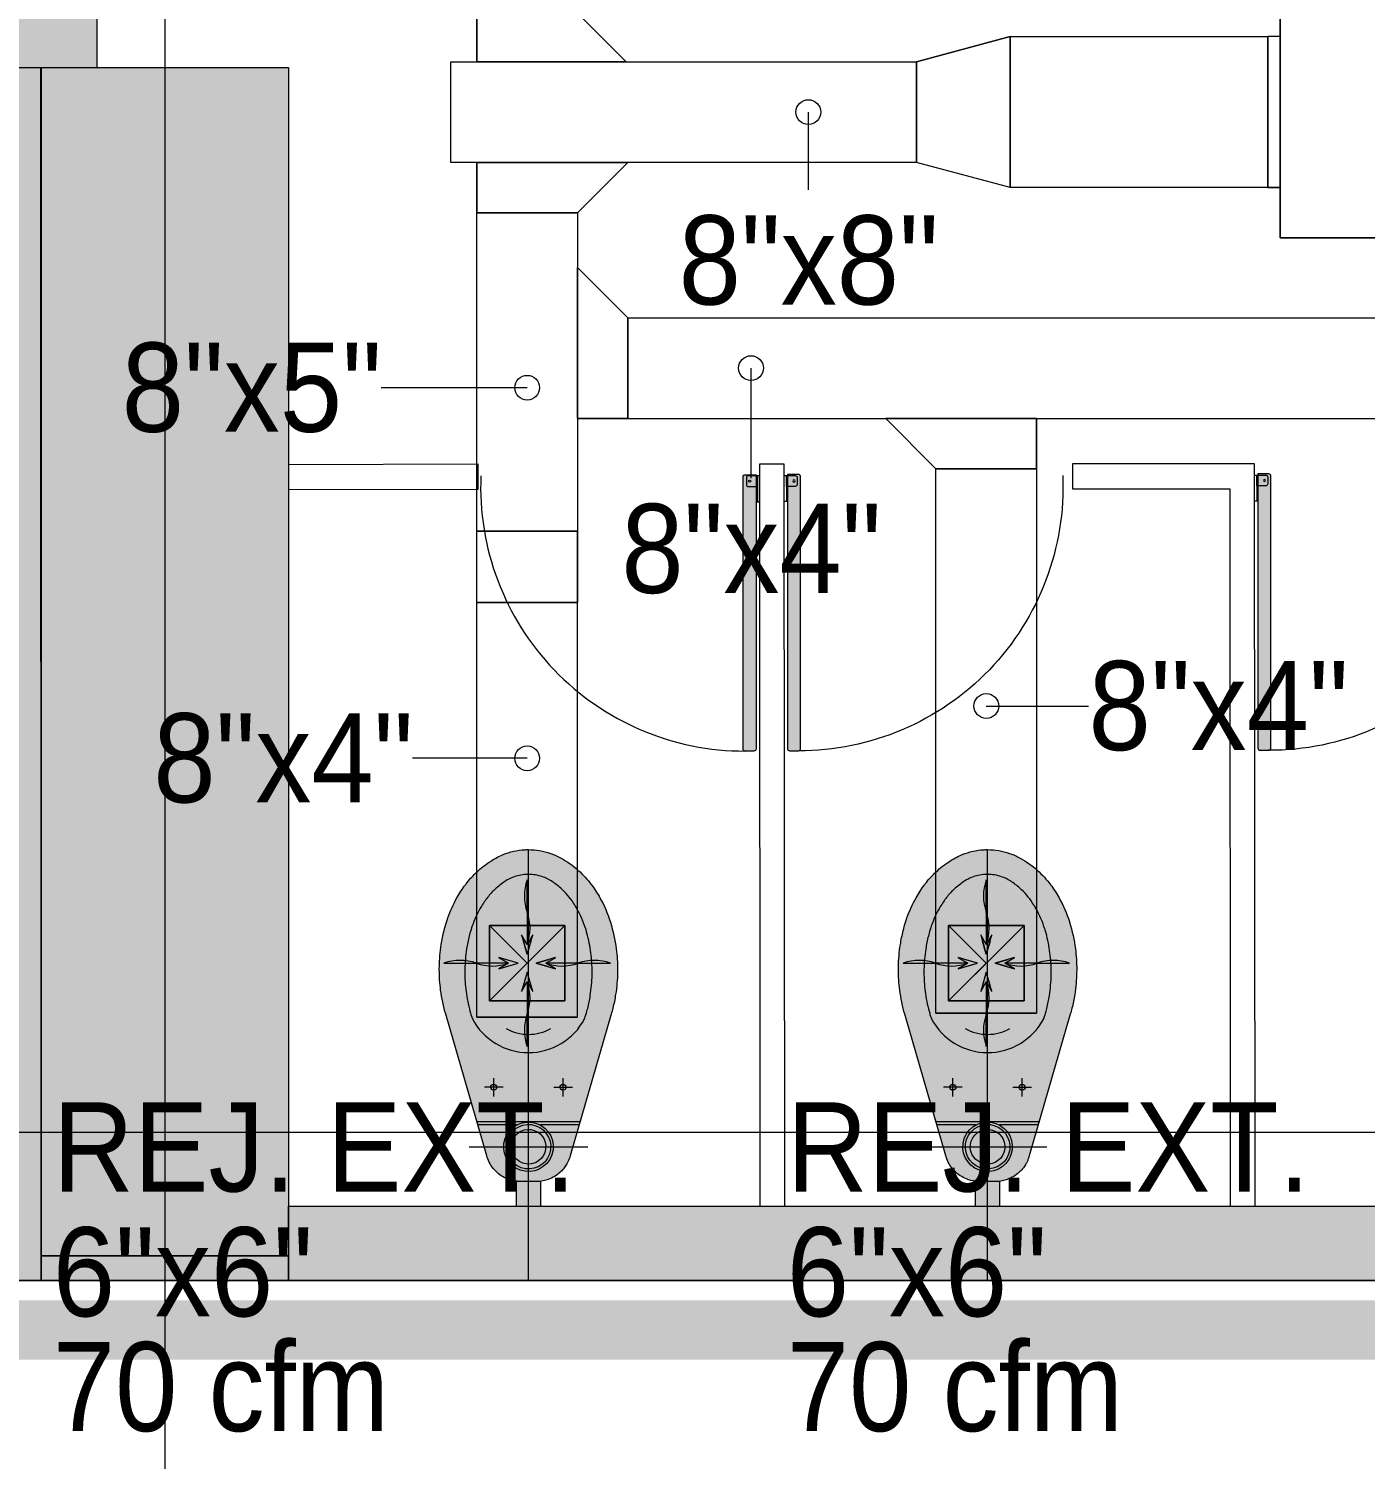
# Model space of a CAD drawing. Header units: metres. Extents: x 32 to 132, y -29 to 44.
# Drawn here: x 71.224 to 73.924, y -20.609 to -17.72 of the extents above; entities that cross this region are included whole.
import ezdxf

# ---------------------------------------------------------------- set-up
doc = ezdxf.new("R2010")
doc.units = ezdxf.units.M
doc.header["$LTSCALE"] = 100
doc.linetypes.add('Hidden 1_5', pattern=[0.0022, 0.0015, -0.0007000000000000001])
for name, color, linetype, lineweight in [('A-DETL-GENF', 7, 'Continuous', 9), ('A-WALL', 8, 'Continuous', 9), ('Arqui', 8, 'Continuous', 0), ('M-EQPM', 7, 'Continuous', 18), ('M-HVAC-CDFF-IDEN', 7, 'Continuous', 9), ('M-HVAC-DUCT', 7, 'Continuous', 18), ('M-HVAC-DUCT-ANNO', 7, 'Hidden 1_5', 18), ('M-HVAC-DUCT-IDEN', 7, 'Continuous', 9)]:
    doc.layers.add(name, color=color, linetype=linetype, lineweight=lineweight)
doc.layers.add('M-HVAC-CDFF', color=8, linetype='Continuous', lineweight=18, true_color=0x414141)
doc.styles.add('SansSerif_2', font='SANSS__.TTF', dxfattribs={"width": 0.9, "height": 0.18})

# ---------------------------------------------------------------- blocks, each defined once
blk = doc.blocks.new('PUERTA BAÑOS')
at = {"layer": 'Arqui'}
h = blk.add_hatch(color=256, dxfattribs=at)
edge = h.paths.add_edge_path()
edge.add_line((-0.0074999999487773, 0.0024999998868225), (-0.0075031825107885, -0.6277996641574646))
edge.add_arc((-0.01250318248631676, -0.6277996643612159), 0.004999999975528264, -89.99999766574399, 2.3348184754468093e-06, ccw=False)
edge.add_line((-0.0125031822826145, -0.6327996643367442), (-0.0325031823012978, -0.6327996648610679))
edge.add_arc((-0.03250318250481996, -0.627799664827046), 0.005000000034021905, 180.0000023323223, 270.0000023321921, ccw=False)
edge.add_line((-0.0375031825388419, -0.6277996650305795), (-0.0374999998602448, -0.002500000990949047))
edge.add_arc((-0.03249999982656623, -0.002500000845348063), 0.005000000033678566, 90.00000166789118, 180.0000016684638, ccw=False)
edge.add_line((-0.0324999999721172, 0.0024999991883305), (-0.0074999999487773, 0.0024999998868225))
for p, q in [((1.137e-13, 9.095e-13), (-0.0050000000047135, -5.77529e-11)), ((1.7461161e-09, -0.0599999999967622), (1.137e-13, 9.095e-13)), ((-0.029999999795109, -0.0050000008186544), (-0.0299999993294478, -0.0200000007744166)), ((-0.0050000000047135, -5.77529e-11), (-0.0250000000233399, -6.984919e-10)), ((-0.024999999324848, -0.0250000006626579), (-0.0049999993062784, -0.0250000000801265)), ((-0.0049999993062784, -0.0250000000801265), (-0.0050000000047135, -5.77529e-11)), ((-0.0050000000047135, -5.77529e-11), (-0.0049999982584836, -0.0600000001127228)), ((-0.0049999982584836, -0.0600000001127228), (1.7461161e-09, -0.0599999999967622))]:
    blk.add_line(p, q, dxfattribs=at)
blk.add_lwpolyline([(-0.0074999999487773, 0.0024999998868225), (-0.0075031825107885, -0.6277996641574646, -0.4142135623759698), (-0.0125031822826145, -0.6327996643367442), (-0.0325031823012978, -0.6327996648610679, -0.4142135623724264), (-0.0375031825388419, -0.6277996650305795), (-0.0374999998602448, -0.002500000990949, -0.4142135623760223), (-0.0324999999721172, 0.0024999991883305)], format="xyb", close=True, dxfattribs=at)
blk.add_circle((-0.0224999996133875, -0.0125000005932634), 0.0025000000013434, dxfattribs=at)
at = {"layer": 'Arqui', "ltscale": 0.1}
blk.add_arc((-0.034025017172155, -0.0259464447144637), 0.6068551286275402, 177.548312870002, 270.1436830651604, dxfattribs=at)
at = {"layer": 'Arqui'}
for centre, radius, start, end in [((-0.0249999997905093, -0.0050000006435766), 0.0050000000026502, 90.00000155563731, 180.0000015586185), ((-0.0249999993247343, -0.020000000658456), 0.0050000000028146, 180.00000155562, 270.0000015556374)]:
    blk.add_arc(centre, radius, start, end, dxfattribs=at)
blk = doc.blocks.new('INODORO')
at = {"layer": 'Arqui'}
h = blk.add_hatch(color=256, dxfattribs=at)
edge = h.paths.add_edge_path()
edge.add_line((0.167138879916763, 0.3874542567732533), (0.0841340761049431, 0.1014604439486232))
edge.add_arc((0.0166338178486854, 0.1199999999093961), 0.0700000000000085, 269.9999996867988, 344.64191253289164, ccw=False)
edge.add_line((0.0166338174658449, 0.0499999999087777), (-0.0166338174676777, 0.0500000000906038))
edge.add_arc((-0.016633817085733, 0.1200000000917498), 0.0699999999999481, 195.3580868407373, 269.99999968683017, ccw=False)
edge.add_line((-0.08413407554513701, 0.1014604448682803), (-0.1671388762304913, 0.3874542586008414))
edge.add_arc((0.1445241762276623, 0.4779091156929099), 0.3245241738887575, 179.9999996868257, 196.1844647994607, ccw=False)
edge.add_arc((0.1445241762258433, 0.4779091156929099), 0.3245241738885062, 162.8823672647612, 179.9999996868052, ccw=False)
edge.add_arc((0.0735606987828419, 0.4997642400489898), 0.2502714864526803, 143.3683697551233, 162.8823672647904, ccw=False)
edge.add_arc((0.0285611388035818, 0.5332224222456718), 0.1941964442831833, 119.1220158624026, 143.3683697551146, ccw=False)
edge.add_arc((2.9203875e-09, 0.5844902877188362), 0.1355097122808655, 89.99999968678691, 119.12201586236091, ccw=False)
edge.add_arc((2.9203875e-09, 0.5844902877179265), 0.1355097122805724, 60.877983511279126, 89.9999996868533, ccw=False)
edge.add_arc((-0.0285611335220324, 0.5332224225594473), 0.1941964442830499, 36.63162961851879, 60.87798351123172, ccw=False)
edge.add_arc((-0.0735606938687283, 0.4997642408529829), 0.2502714864527536, 17.117632108836688, 36.631629618503325, ccw=False)
edge.add_arc((-0.1445241715509269, 0.4779091172708834), 0.3245241738884838, -3.131308972115221e-07, 17.117632108913824, ccw=False)
edge.add_arc((-0.1445241715500174, 0.4779091172695189), 0.3245241738885833, 343.81552050504206, 359.9999996868814, ccw=False)
blk.add_hatch(color=256, dxfattribs=at).paths.add_polyline_path([(0.0249999999987267, 0.0500000000006367), (-0.0250000000005457, 0.0500000000020009), (-0.0250000000014552, 0), (0.0249999999996362, 4.547e-13)])
at = {"layer": 'Arqui', "extrusion": (-1.5566525472e-06, -4.4737095447e-06, 0.9999999999887814)}
for p, q in [((-0.0512779855508256, 0.2400000002935485, 13.501742092681), (-0.0887220123605062, 0.2400000004986396, 13.50174203439367)), ((-0.0699999990584388, 0.2212779869937549, 13.50174197978049), (-0.069999998852893, 0.2587220138016164, 13.50174214729419)), ((0.0512779876389118, 0.2399999997337545, 13.50174225232502), (0.0887220144476828, 0.2399999995291182, 13.50174231061236)), ((0.0700000009418886, 0.2212779862279603, 13.50174219771184), (0.0700000011456155, 0.2587220130349124, 13.50174236522554)), ((0.1029590844498784, 0.169999999450738, 13.50174201961486), (-0.1029590831250857, 0.1700000005789661, 13.50174169907182)), ((-0.0237486835449659, 0.1640000001457338, 13.50174179553264), (-0.1013111289695416, 0.1640000005691036, 13.50174167479486)), ((0.1013111302281118, 0.1639999994617938, 13.50174199020731), (0.0237486848026833, 0.1639999998856183, 13.50174186946954))]:
    blk.add_line(p, q, dxfattribs=at)
at = {"layer": 'Arqui', "extrusion": (-1.5566525472e-06, -4.4737095447e-06, 0.9999999999887814), "flags": 128}
for points, elevation in [([(0.1671388799180908, 0.3874542567674592), (0.0841340761063266, 0.1014604439433082, -0.0167011858539135), (0.0827460431519839, 0.0969962248799978, -0.0228064528630514), (0.0803759648998266, 0.0910701072474405, -0.0218209622997338), (0.0776118789034668, 0.0856244843505995, -0.0347514792471935), (0.0722630478320732, 0.0775101332194199, -0.0365712911506086), (0.065478668989913, 0.0698583952563556, -0.0439883392274098), (0.055953944524454, 0.0620868957062605, -0.0521847935260016), (0.0431115439781712, 0.0552008485319434, -0.0824963867723115), (0.0207382643283103, 0.0501204355199821, -0.0146682033006329), (0.016633817465493, 0.049999999907792), (-0.0166338174681699, 0.0500000000892362, -0.083908947042246), (-0.0396378349518565, 0.0538878592796746, -0.0986986279768356), (-0.0632296782828643, 0.0677618366508902, -0.0824963867874234), (-0.0776167863289649, 0.0856331925254456, -0.0521847935286534), (-0.0834107733392284, 0.0990038548847728, -0.0091466910465832), (-0.0841340755424673, 0.1014604448637169), (-0.1671388762315909, 0.3874542585969077, -0.0384382318810308), (-0.1773120912419022, 0.436227508481503, -0.0322098651645196), (-0.179999997662262, 0.4779091174592618, -0.0043562944650778), (-0.1799507307570857, 0.4835636869435682, -0.0347539822823099), (-0.1760397497963983, 0.5284532426546146, -0.0218184611944585), (-0.1704152023055578, 0.5561978587393114, -0.0137793666262375), (-0.1656243812009251, 0.573427761838207, -0.0090242503766358), (-0.1628101955625901, 0.5820115332269507, -0.0228039516042641), (-0.1543373170048916, 0.6031968815550527, -0.0218209623747577), (-0.1444549128022155, 0.6226666811719203, -0.0315147983743547), (-0.1272792173413599, 0.6490932225697252, -0.0032331399943346), (-0.1257677262995335, 0.6510988845571141, -0.0365712911242686), (-0.1069463219407443, 0.6723266531382831, -0.0439883392046276), (-0.0805225559546658, 0.693886688675776, -0.0220501206487333), (-0.0659486565789375, 0.7028695782688371, -0.0301025395815668), (-0.05125606195865599, 0.7099322979612929, -0.0824963867841922), (-0.0079446084483641, 0.7197669127161005, -0.0146663661885284), (3.6587572e-09, 0.719999999991422, -0.0839082790123927), (0.0445320610557226, 0.7124737941473592, -0.0433837691539921), (0.0659486637128932, 0.7028695775453342, -0.0550790149373282), (0.1007063471003309, 0.6781437026464371, -0.0508149280683712), (0.1272792238852709, 0.6490932211777436, -0.0315497034242814), (0.1444720595537028, 0.6226362692529773, -0.0521855455748661), (0.1651875980231962, 0.5748313444857477, -0.0014683863351956), (0.1656243869217695, 0.5734277600260388, -0.0425164554927479), (0.1773120686760742, 0.5195909348136257, -0.0322100287174995), (0.1800000023387562, 0.4779091154888416, -0.0043571310662072), (0.1799507165077342, 0.4722534601760911, -0.0347522301866887), (0.1760399391368104, 0.4273661615002933, -0.0218196117753596), (0.1704151328853481, 0.3996200761491883, -0.0097069137479181), (0.167138857705388, 0.3874541802362085)], 13.50184572046907), ([(2.10209143665e-05, 0.6700604028757108, 0.0146663662201114), (-0.0049980160714407, 0.6699131491592321, 0.0824963867754862), (-0.0323601810299641, 0.6637000962787579, 0.0447953269140428), (-0.0459570889083387, 0.6566657190582808, 0.0073747332536994), (-0.0496328151280998, 0.6542484947989952, 0.0439883391764525), (-0.0699262428530629, 0.6376904075384654, 0.0365712911168267), (-0.0843810639122695, 0.6213875009867291, 0.0188768098917693), (-0.0908717233557279, 0.6121897254497327, 0.015864262478818), (-0.0979042313401942, 0.6005909817039088, 0.0218209623995093), (-0.1063467931616888, 0.5839578847887129, 0.0228039516112901), (-0.11358519381172, 0.5658591904561657, 0.0179099563173766), (-0.1180962050232618, 0.5512265233249379, 0.0048944974453076), (-0.1195818378695009, 0.5454905562712559, 0.0218184611920648), (-0.124827357386251, 0.5196155991474912, 0.0347539822809637), (-0.1284747844892388, 0.477751068541692, 0.0043562944693063), (-0.1285207313875723, 0.4724775501558188, 0.0322098651650438), (-0.126013958070092, 0.4336047886186073, 0.0336196500379373), (-0.1180962058839448, 0.3937285768771058, 0.0103533777945605), (-0.1156160600690441, 0.3852294822167833, 0.0084883444845169), (-0.1133215334037229, 0.3783427035490652)], 13.50174109866126), ([(0.1133635720422624, 0.3783427023080597, 0.0009349440113181), (0.1136277496650072, 0.3790973919334771, 0.0179081190670982), (0.1181382446900456, 0.3937285755838043, 0.0048942608912736), (0.1196238084346395, 0.3994642646617991, 0.0218196117238312), (0.1248695692754063, 0.4253405920407407, 0.0347522301599872), (0.1285168065081305, 0.4672030177138213, 0.0043571310470062), (0.1285627710560046, 0.4724775487488305, 0.032210028726899), (0.1260559723300845, 0.5113505064617754, 0.0336194864654326), (0.1181382455515812, 0.5512265220270888, 0.0103527910675619), (0.1156582502073494, 0.5597251381185752, 0.0521855455776311), (0.0979609155770011, 0.6005650010045886, 0.0158991415559226), (0.0909137645516698, 0.6121897244565649, 0.0665105114334335), (0.0651759842235907, 0.6421578962907079, 0.0403733848146336), (0.0459991305885239, 0.6566657185562396, 0.0580937513201958), (0.0281543067209428, 0.6653056955411218, 0.0839082790044594), (2.10209143665e-05, 0.6700604028757108)], 13.50174109866127)]:
    blk.add_lwpolyline(points, format="xyb", dxfattribs=dict(at, elevation=elevation))
at = {"layer": 'Arqui', "ltscale": 0.25, "extrusion": (-1.5566525472e-06, -4.4737095447e-06, 0.9999999999887814), "elevation": 13.50174109866126}
for points in [[(2.10175234599e-05, -0.1499395971131048), (2.10215969494e-05, 0.7200604028791215)], [(-0.1199789826137919, 0.1200604028850315), (0.1200210176653818, 0.1200604028813935)]]:
    blk.add_lwpolyline(points, dxfattribs=at)
at = {"layer": 'Arqui', "extrusion": (-1.5566525472e-06, -4.4737095447e-06, 0.9999999999887814), "elevation": 13.50174109866127}
blk.add_lwpolyline([(0.0250210175254287, 0.0500604028859863), (-0.0249789824728811, 0.0500604028855315), (-0.0249789824750483, 6.04028866683e-05), (0.025021017524171, 6.04028866683e-05)], close=True, dxfattribs=at)
at = {"layer": 'Arqui', "extrusion": (-1.556652547174008e-06, -4.473709544709044e-06, 0.9999999999887812)}
blk.add_ellipse((2.1245228e-09, 0.438210434820121, 13.50174305923893), major_axis=(0.1210894758802731, -0.0421337682255033), ratio=0.9999999999887806, start_param=3.962815268545562, end_param=6.131667520141916, dxfattribs=at)
at = {"layer": 'Arqui', "extrusion": (-1.556652547168421e-06, -4.473709544710988e-06, 0.9999999999887813)}
blk.add_ellipse((2.1245228e-09, 0.438210434820121, 13.50174305923893), major_axis=(0.08626053019274069, -0.0300148395202315), ratio=0.9999999999887816, start_param=4.528682651413999, end_param=5.565800137270519, dxfattribs=at)
at = {"layer": 'Arqui', "extrusion": (-1.556652547069511e-06, -4.473709544810609e-06, 0.9999999999887813)}
for centre in [(-0.0699999989565754, 0.2400000003976856, 13.50174206353734), (0.07000000104375201, 0.2399999996282531, 13.50174228146869)]:
    blk.add_ellipse(centre, major_axis=(0.0056667529156613, -0.0019717787378508), ratio=0.9999999999887814, dxfattribs=at)
at = {"layer": 'Arqui', "extrusion": (-1.556652547155208e-06, -4.473709544715585e-06, 0.9999999999887815)}
blk.add_ellipse((3.881837e-10, 0.120000000015807, 13.50174163565786), major_axis=(0.0472229409644698, -0.0164314894835613), ratio=0.9999999999887814, dxfattribs=at)
at = {"layer": 'Arqui', "extrusion": (-1.556652547174209e-06, -4.473709544708974e-06, 0.9999999999887813)}
blk.add_ellipse((3.881837e-10, 0.120000000015807, 13.50174163565786), major_axis=(0.0425006468680414, -0.014788340535414), ratio=0.9999999999887812, dxfattribs=at)
at = {"layer": 'Arqui', "extrusion": (-1.556652547156365e-06, -4.473709544715183e-06, 0.9999999999887816)}
blk.add_ellipse((3.881837e-10, 0.120000000015807, 13.50174163565786), major_axis=(0.0330560586750786, -0.011502042638485), ratio=0.9999999999887814, dxfattribs=at)
blk = doc.blocks.new('Est etapa 3 torre')
at = {"layer": 'Arqui'}
h = blk.add_hatch(color=256, dxfattribs=at)
h.paths.add_polyline_path([(1123.550369665541, -5959.123954161294), (1123.050369666239, -5959.123954159915), (1123.050369666188, -5957.623954159333), (1123.550369664792, -5957.623954160246)])
h.paths.add_polyline_path([(1116.050375337242, -5959.123954160397), (1115.55037533794, -5959.123954159018), (1115.55037533789, -5957.623954158436), (1116.050375336493, -5957.62395415935)])
h.paths.add_polyline_path([(1139.548002271606, -5959.123954160801), (1139.048002272304, -5959.123954159419), (1139.048002272254, -5957.623954158837), (1139.548002270857, -5957.623954159753)])
h.paths.add_polyline_path([(1132.050369663152, -5959.123954157691), (1131.55036966385, -5959.123954156312), (1131.5503696638, -5957.62395415573), (1132.050369662403, -5957.623954156643)])
h.paths.add_polyline_path([(1140.048002271932, -5967.648834832642), (1140.048002271216, -5968.148834830315), (1138.548002270169, -5968.148834831887), (1138.548002271234, -5967.648834835147)])
h.paths.add_polyline_path([(1124.050369665009, -5967.648834832642), (1124.050369664293, -5968.148834830315), (1122.550369663245, -5968.148834831893), (1122.550369664311, -5967.64883483515)])
h.paths.add_polyline_path([(1131.050369663013, -5967.648834830643), (1131.050369664625, -5968.148834827849), (1132.550369664392, -5968.148834828135), (1132.550369663245, -5967.648834830929)])
h.paths.add_polyline_path([(1115.050369661482, -5967.648834832642), (1115.050369662198, -5968.148834830315), (1116.550369663245, -5968.148834831891), (1116.55036966218, -5967.64883483515)])
h.paths.add_polyline_path([(1140.048002275612, -5975.648834831246), (1140.048002275245, -5976.148834827985), (1138.548002273965, -5976.148834830024), (1138.548002275379, -5975.648834831421)])
h.paths.add_polyline_path([(1124.050369668689, -5975.648834831246), (1124.050369668322, -5976.148834827985), (1122.550369667042, -5976.148834830028), (1122.550369668456, -5975.648834831425)])
h.paths.add_polyline_path([(1131.050369668206, -5975.648834829712), (1131.050369669352, -5976.148834828315), (1132.550369669236, -5976.148834827203), (1132.550369667857, -5975.648834828833)])
h.paths.add_polyline_path([(1115.050369657806, -5975.648834831245), (1115.050369658172, -5976.148834827985), (1116.550369659453, -5976.148834830028), (1116.550369658039, -5975.648834831425)])
h.paths.add_polyline_path([(1140.048002276585, -5985.748834849965), (1140.048002276335, -5986.248834847172), (1138.548002275986, -5986.248834849212), (1138.548002277167, -5985.748834850141)])
h.paths.add_polyline_path([(1124.050369669662, -5985.748834849965), (1124.050369669412, -5986.248834847172), (1122.550369669063, -5986.248834849215), (1122.550369670244, -5985.748834850145)])
h.paths.add_polyline_path([(1131.050369666967, -5985.748834848431), (1131.050369668696, -5986.248834846103), (1132.550369668579, -5986.248834844526), (1132.5503696672, -5985.748834846388)])
h.paths.add_polyline_path([(1115.050369656833, -5985.748834849965), (1115.050369657083, -5986.248834847172), (1116.550369657432, -5986.248834849215), (1116.55036965625, -5985.748834850145)])
h.paths.add_polyline_path([(1140.048002275122, -5993.748833660076), (1140.048002274872, -5994.248833657282), (1138.548002274523, -5994.248833659321), (1138.548002275704, -5993.748833660253)])
h.paths.add_polyline_path([(1124.050369674735, -5993.748834835296), (1124.050369674135, -5994.248834833666), (1122.550369673553, -5994.248834834312), (1122.550369674851, -5993.748834835245)])
h.paths.add_polyline_path([(1131.05036966913, -5993.748834832133), (1131.050369670626, -5994.248834830736), (1132.550369670626, -5994.248834830556), (1132.550369670061, -5993.748834831953)])
h.paths.add_polyline_path([(1115.050369656251, -5993.748831803234), (1115.05036965685, -5994.248831801604), (1116.550369657432, -5994.24883180225), (1116.550369656134, -5993.748831803183)])
h.paths.add_polyline_path([(1132.050360361903, -6003.426390492376), (1131.550360360856, -6003.426390492592), (1131.55037892044, -6004.921760868172), (1132.050378921489, -6004.921760867956)])
h.paths.add_polyline_path([(1138.152793372847, -6003.423836377518), (1139.652793369586, -6003.423836378164), (1139.652793369371, -6003.923836379212), (1138.152793372631, -6003.923836378566)])
h.paths.add_polyline_path([(1116.050375358679, -6004.924075674147), (1116.050375358034, -6003.424075677407), (1115.550375356986, -6003.424075677623), (1115.550375357632, -6004.924075674362)])
h.paths.add_polyline_path([(1123.550369687844, -6004.924075674602), (1123.550369687198, -6003.424075677864), (1123.050369686151, -6003.424075678078), (1123.050369686797, -6004.924075674819)])
h.paths.add_polyline_path([(1139.048002289701, -6011.948833649136), (1139.047996607098, -6009.548833710944), (1139.547996608146, -6009.548833711159), (1139.548002290749, -6011.948833649351)])
h.paths.add_polyline_path([(1131.55036967931, -6009.548833711391), (1131.550369680141, -6011.948833649351), (1132.050369680024, -6011.948833650998), (1132.050369679077, -6009.548833710711)])
h.paths.add_polyline_path([(1123.050369689387, -6009.548833711393), (1123.050369690218, -6011.948833649351), (1123.550369690101, -6011.948833650999), (1123.550369689154, -6009.548833710712)])
h.paths.add_polyline_path([(1116.050375342798, -6009.548833711051), (1116.050375341967, -6011.948833647704), (1115.550375342083, -6011.948833649351), (1115.550375343031, -6009.548833710371)])
for p, q in [((1139.297996631386, -5955.354215386202), (1139.29799660527, -6014.914148822341)), ((1139.298002271553, -5955.354215387314), (1139.298002243985, -6014.914148609518)), ((1113.530821652453, -6011.698833652741), (1145.333174937007, -6011.698836564718))]:
    blk.add_line(p, q, dxfattribs=at)
blk.add_lwpolyline([(1139.048002289701, -6011.948833649136), (1139.047996607098, -6009.548833710944), (1139.547996608146, -6009.548833711159), (1139.548002290749, -6011.948833649351)], close=True, dxfattribs=at)
blk = doc.blocks.new('A$C648cc0e8')
at = {"layer": 'Arqui', "ltscale": 0.03}
h = blk.add_hatch(color=256, dxfattribs=at)
h.dxf.hatch_style = 1
h.paths.add_polyline_path([(24.02108302600038, 17.30041772468894), (24.02108302605177, 17.15041289377905), (24.36928002234833, 17.15040975919646), (24.36928002206366, 17.3004145875434)])
h.paths.add_polyline_path([(24.36928001682497, 17.30041458777623), (24.51928484726943, 17.30041458771257), (24.51930358409061, 15.95068890091488), (24.36929875679004, 15.95068890237644)])
h.paths.add_polyline_path([(27.08080971764036, 15.80041772402046), (27.08080971764036, 15.95044296320293), (24.02108302660565, 15.95076102896974), (24.02108302660565, 15.80073578978727)])
h.paths.add_polyline_path([(23.67113132393285, 11.17668049485883), (23.67108288252996, 15.80136482641274), (23.52108288506781, 15.80136483007072), (23.52112372328668, 11.54206135862523), (23.52108301307373, 11.17668564871428)])
h.paths.add_polyline_path([(27.0807541421492, 12.62597841577963), (26.93072890296628, 12.62597841577963), (26.93073815398645, 15.80042472565901), (27.08076339316938, 15.80042472565901)])
h.paths.add_polyline_path([(25.68047848201047, 12.77599803313069), (25.68068328350807, 11.08640417694141), (25.83073238568966, 11.08640417694141), (25.83052758419205, 12.77599803313069)])
h.paths.add_polyline_path([(25.83072445623964, 11.08640417694141), (25.9807305798696, 11.08661312883532), (25.9807305798696, 11.23666223101691), (25.83072445623964, 11.236453279123)])
h.paths.add_polyline_path([(27.08075628268909, 11.2366491450307), (26.93073104350617, 11.2366491450307), (26.93072409640024, 10.58694314641843), (27.08074933558316, 10.58694314641843)])
h.paths.add_polyline_path([(26.88081419837397, 11.08639345294478), (26.93073104353732, 11.08660297077358), (26.93073104353732, 11.23665207295517), (26.88081419837397, 11.23644255512636)])
h.paths.add_polyline_path([(26.93076722020044, 9.38690131798512), (26.93076430776898, 8.892038376253822), (27.08081340995057, 8.892038376253822), (27.08081632238202, 9.38690131798512)])
h.paths.add_polyline_path([(23.52108321192543, 8.741989264785389), (27.08081340995216, 8.741989560506681), (27.08081340995216, 8.892038662688265), (24.02108306778644, 8.892038366301222), (24.02108306783191, 8.776607194994085), (23.52108321203957, 8.77660719664209)])
h.paths.add_polyline_path([(30.3965158690163, 11.23664914624942), (30.3965158690163, 11.08664460700174), (29.83005838890074, 11.08664460730006), (29.8300584264324, 8.721987162859023), (29.68001183184595, 8.721987163256472), (29.68001179431428, 11.23664914599749)])
h.paths.add_polyline_path([(32.94890514627502, 11.23664914519077), (32.94890514627502, 11.08664461302897), (32.52108301720739, 11.08664461302897), (32.52108301562828, 11.17660719533296), (32.02108301586111, 11.17660719465266), (32.0210830174359, 11.08664461023045), (31.59651586901634, 11.08664460819682), (31.59651586901634, 11.23664914519077)])
h.paths.add_polyline_path([(29.83005842521868, 8.72198716302455), (36.87263001719964, 8.721987160431581), (36.87263001719964, 8.874685833633976), (29.83005842521868, 8.874685836226945)])
h.paths.add_polyline_path([(35.14806281910762, 11.23661141647199), (35.14806281910762, 11.08660687961174), (34.14890514627803, 11.08660687784186), (34.14890514627803, 11.23661141537696)])
h.paths.add_polyline_path([(34.57345251769141, 8.874685834467982), (34.72349911213234, 8.874685834067805), (34.72349214928147, 11.08660687690508), (34.57349215181932, 11.08660688056671), (34.57349215186866, 11.0886186109833), (34.57345251769141, 8.874685834467982), (34.57340592129469, 8.874685834300635)])
h.paths.add_polyline_path([(36.34806281910744, 11.23661141747243), (36.34806281910744, 11.08660687777274), (36.8726300064485, 11.08660687860129), (36.87263001755844, 8.72198715525019), (37.02267661214489, 8.721987165518385), (37.02267660103496, 11.23661142716946)])
h.paths.add_polyline_path([(40.01871566847046, 8.87658045814942), (43.8199164507372, 8.876603291093943), (43.8199164507372, 8.726554189227045), (39.468663513141, 8.726465617512531), (39.46866351301298, 11.17562739335381), (39.51870994589206, 11.17565969160887), (39.51871562849476, 8.775659753416676), (40.01871566847046, 8.775659753201126)])
h.paths.add_polyline_path([(43.25398944821961, 10.3802275354451), (43.25401398718475, 8.876561448476878), (43.10396488531876, 8.876561448476878), (43.10394034635362, 10.3802275354451)], flags=17)
h.paths.add_polyline_path([(43.25399246417885, 10.38023832220506), (43.66987085908943, 10.38027859829481), (43.66987085908943, 10.23022949642882), (43.25399246417885, 10.23018922033998)], flags=17)
h.paths.add_polyline_path([(43.81991645221854, 10.38026937806217), (43.81994099118367, 8.876603291093943), (43.66989188931768, 8.876603291093943), (43.66986735035255, 10.38026937806217)])
h.paths.add_polyline_path([(39.63220852828897, 11.17531108487083), (39.63218520357293, 14.78818550179813), (39.4686635144418, 14.78818582489521), (39.46866351301321, 11.176007130382)])
h.paths.add_polyline_path([(40.67516985483451, 12.69612977540646), (43.66986735597618, 12.69614234912251), (43.66986735597618, 12.54609324725652), (40.67516985483451, 12.54608067354138)])
h.paths.add_polyline_path([(41.12715264289534, 13.63531701639704), (41.12715574120205, 12.69613163352324), (41.27720484306803, 12.69613163352324), (41.27720174476133, 13.63531701639704)])
h.paths.add_polyline_path([(39.76883751361459, 12.69611761797069), (39.63219919424444, 12.69612948302938), (39.63219919424444, 12.54608038116339), (39.76883751361459, 12.54606851610561)])
h.paths.add_polyline_path([(43.8199087816771, 14.78820850496732), (43.81993376644539, 13.58437504235962), (43.6698846645794, 13.58437504235962), (43.66985967981111, 14.78820850496732)])
h.paths.add_polyline_path([(41.12083308249191, 14.78818582489703), (43.66986051581728, 14.78821047090923), (43.66986051581728, 14.63816136904325), (41.12083308249191, 14.63813672303195)])
h.paths.add_polyline_path([(41.12708989445753, 18.55657320014188), (41.12716868043697, 16.99568422330822), (41.27721778230296, 16.99568422330822), (41.27713888318488, 18.55657351551736)])
h.paths.add_polyline_path([(42.8919629826222, 18.55286226220278), (41.12708264446758, 18.55673813589283), (41.12708264446758, 18.70678723775882), (42.89285092306261, 18.70270816514358)])
h.paths.add_polyline_path([(38.62350671392949, 17.30222814723174), (34.9720330622439, 17.30220558609517), (34.97203305760274, 17.15220138464292), (38.62350670928834, 17.15222394566308)])
h.paths.add_polyline_path([(36.92267440154603, 14.78819304471972), (36.77264916236311, 14.78819304471972), (36.77258057969004, 16.1132138974931), (36.92260581887297, 16.1132138974931)])
h.paths.add_polyline_path([(36.77258569331491, 15.79960393236388), (36.77258569331491, 15.94962917154635), (36.13890923535894, 15.95017946331927), (36.13890923535894, 15.8001542241368)])
h.paths.add_polyline_path([(29.68001179199371, 14.78818038338022), (36.92267440154603, 14.78819304471972), (36.92267440618718, 14.63818884326747), (29.68001179663486, 14.63817618181156)])
h.paths.add_polyline_path([(35.27349214928142, 14.78829297807943), (35.1234669100985, 14.78829297807943), (35.12341498744229, 15.80004042418523), (35.27344022662521, 15.80004042418523)])
h.paths.add_polyline_path([(34.68494942129894, 15.79982709126079), (34.68494942129894, 15.94985233044326), (35.3389092344338, 15.95017946331927), (35.3389092344338, 15.8001542241368)])
h.paths.add_polyline_path([(33.32108297858338, 15.80009059116537), (33.32108297858338, 15.95011583034784), (33.88494942128352, 15.95044296320293), (33.88494942128352, 15.80041772402046)])
h.paths.add_polyline_path([(33.62430989701681, 14.78839291143913), (33.47428465783389, 14.78839291143913), (33.47423670135402, 15.80017944485598), (33.62426194053694, 15.80017944485598)])
h.paths.add_polyline_path([(29.68003440240784, 15.80010303504287), (29.68003440240784, 15.95012827422534), (32.02108297976531, 15.95044296320293), (32.02108297976531, 15.80041772402046)])
h.paths.add_polyline_path([(29.68019310007764, 14.78818051485223), (29.68001977277538, 15.80011311804401), (29.83006887495696, 15.80011311804401), (29.83024220225923, 14.78818051485223)])
h.paths.add_polyline_path([(34.97195288847081, 17.3022149668991), (34.97222364131778, 20.00111130032337), (35.12240834025317, 20.00111130496362), (35.12213758752262, 17.30221497154025)])
h.paths.add_polyline_path([(43.01991647315492, 20.15113788531517), (34.97204314615522, 20.15111550272422), (34.97204314151406, 20.00111130127198), (43.01991646851377, 20.0011336837465)])
at = {"layer": 'Arqui', "ltscale": 5, "const_width": 0.1198957787484005}
blk.add_lwpolyline([(12.22752302519928, 63.10160464090632), (43.81991650353996, 63.10159573244209), (43.81991650354178, 8.626593541769125), (12.22752302520132, 8.62660245023335)], close=True, dxfattribs=at)
at = {"layer": 'Arqui'}
for points in [[(39.63220852828692, 11.17531140796791), (39.63218520357088, 14.78818582489521), (39.46866351444157, 14.78818582489521), (39.46866351301298, 11.176007130382)], [(39.51871724291675, 8.726530214042668), (39.468663513141, 8.726465617512531), (39.46866351301298, 11.17562739335381), (39.51871724278874, 11.17569198988394)], [(40.4015208380423, 10.37456492735464), (40.01871184608433, 10.37357214271424), (40.01870623661841, 10.32350336229456), (40.01870895428044, 10.32350336228455), (40.01870895428044, 10.32350336228455), (40.40152083806413, 10.3245016581418)], [(41.0207039413707, 8.87658271209284), (41.01971503515404, 10.37449566783698), (40.96964625473345, 10.3745012773029), (40.96964625452244, 10.32450127050424), (40.96962845530732, 10.32449566730293), (40.97064067215786, 8.876582712071013)], [(41.97078226404744, 8.876604039527138), (41.96979935133447, 10.37515536656383), (41.60195566271602, 10.3751589024082), (41.60195566250411, 10.32515889560955), (41.91971277148775, 10.32515536602978), (41.9207189948346, 8.87660403950531)], [(40.01871566847046, 8.87658045814942), (43.8199164507372, 8.876603291093943), (43.8199164507372, 8.726554189227045), (40.01871566847046, 8.726531356282521)], [(39.51878026378915, 8.726553465401139), (39.51871566725924, 8.776607195176894), (40.01868337022358, 8.776607195305132), (40.01874796675349, 8.726553465529378)], [(36.92313179604423, 8.726520468367653), (43.76713273508756, 8.726546165617492), (43.76711168330655, 7.116392826781976), (36.92311074426323, 7.116367129533046)], [(36.92313179604423, 8.726520468367653), (43.76713273508756, 8.726546165617492), (43.76711168330655, 7.116392826781976), (36.92311074426323, 7.116367129533046)], [(37.07313179618006, 8.726520468378567), (43.61713273522321, 8.726546165606578), (43.61711168330669, 7.266392826772517), (37.07311074426332, 7.266367129543596)], [(37.07313179618029, 8.726520468378567), (43.61713273522344, 8.726546165606578), (43.61711168330692, 7.266392826772517), (37.07311074426332, 7.266367129543596)]]:
    blk.add_lwpolyline(points, close=True, dxfattribs=at)
blk.add_blockref('Est etapa 3 torre', (-1099.529286661206, 6020.724493402553), dxfattribs=at)
at = {"layer": 'Arqui', "ltscale": 0.0003, "yscale": 0.8784798838123716, "zscale": 0.8784798838123716}
for p, xscale, rotation in [((40.96964624466625, 10.35135210762519), 0.8784798838123716, 0.0003066997075476458), ((41.01973033929323, 10.35186614925396), -0.8784798838123716, 359.9996933002926), ((41.96987478924427, 10.35285053942471), -0.8784798838123716, 359.9996933002926)]:
    blk.add_blockref('PUERTA BAÑOS', p, dxfattribs=dict(at, xscale=xscale, rotation=rotation))
at = {"layer": 'Arqui', "extrusion": (0, 0, -1), "xscale": -1, "zscale": -1, "rotation": 359.9999836375246}
for p in [(-40.50321544556016, 8.876520311797776, 13.5017404277563), (-41.43046941242744, 8.876520311797776, 13.5017404277563)]:
    blk.add_blockref('INODORO', p, dxfattribs=at)
blk = doc.blocks.new('REJILLA EXTRACCION - 6_x6_-1710424-NIVEL 05')
at = {"layer": 'A-DETL-GENF', "lineweight": 18, "true_color": 0x00ff00}
for points in [[(-2.598881110316143e-14, 0.1680091996616222), (-1.732587406877428e-14, 0.102751985560396), (0.005074311569211704, 0.1243079911316015), (0.005074311569211704, 0.1464531940904254)], [(-0.00507431156925502, 0.08119597998919924), (-0.00507431156925502, 0.05905077703038399), (-1.732587406877428e-14, 0.03749477145918721), (-1.732587406877428e-14, 0.102751985560396)], [(-0.01124999997696702, 0.05698034297572711), (2.806791599141434e-11, 0.01800919980324332), (0.01125000002052427, 0.05698034297572711), (2.4256223696284e-11, 0.03749477138846299)], [(-0.1682750000000116, -6.930349627509714e-14), (-0.1030177858988027, -7.796643330948428e-14), (-0.1245737914699995, 0.005074311569151064), (-0.1467189944288148, 0.005074311569151064)], [(-0.05724614331411649, 0.01125000002045497), (-0.03776057172686103, 2.419558313704329e-11), (-0.05724614331411649, -0.011249999977019), (-0.01827500014165002, 2.799861249513924e-11)], [(0.01827500014160671, 2.800727543217363e-11), (0.0572461433140905, -0.011249999977019), (0.03776057172682638, 2.419558313704329e-11), (0.05724614331407318, 0.01125000002045497)], [(0.1030177858987594, -8.662937034387142e-14), (0.1682749999999856, -7.796643330948428e-14), (0.1467189944287801, 0.005074311569159727), (0.1245737914699649, 0.005074311569151064)], [(-0.1030177858988027, -7.796643330948428e-14), (-0.0814617803275973, -0.005074311569324323), (-0.05931657736878203, -0.00507431156931566), (-0.03776057179757659, -7.796643330948428e-14)], [(-0.01124999997695836, -0.05698034297588304), (2.4256223696284e-11, -0.03749477138861892), (0.01125000002051561, -0.05698034297588304), (2.805925305437995e-11, -0.01800919980340791)], [(0.03776057179754193, -7.796643330948428e-14), (0.05931657736873872, -0.00507431156931566), (0.08146178032755397, -0.005074311569324323), (0.1030177858987594, -8.662937034387142e-14)], [(-0.005074311569246356, -0.05905077703053992), (-0.005074311569246356, -0.0811959799893725), (-1.732587406877428e-14, -0.1027519855605606), (-1.732587406877428e-14, -0.03749477145934314)], [(-1.732587406877428e-14, -0.1027519855605606), (-1.732587406877428e-14, -0.1680091996617781), (0.005074311569211704, -0.1464531940905813), (0.005074311569220368, -0.1243079911317661)]]:
    blk.add_hatch(color=3, dxfattribs=at).paths.add_polyline_path(points)
at = {"layer": 'A-DETL-GENF', "color": 3, "true_color": 0x00ff00}
for p, q in [((6.831368803972282e-16, 0.168009199661704), (2.875373469035371e-16, 0.1027519855604849)), ((1.140101739104896e-16, 0.03749477145926518), (5.096097074041845e-16, 0.1027519855604849)), ((2.427051914165031e-11, 0.03749477138854408), (-0.0112499999769441, 0.05698034297580819)), ((-0.01124999997694418, 0.05698034297580839), (2.807948701888385e-11, 0.01800919980333402)), ((-0.007499999976950025, 0.04398996191540265), (2.807885464140014e-11, 0.01800919980333182)), ((2.80794807894715e-11, 0.01800919980333397), (0.01125000002053564, 0.05698034297580392)), ((0.01125000002053566, 0.05698034297580399), (2.427052092635051e-11, 0.03749477138854408)), ((2.807885698677981e-11, 0.0180091998033318), (0.007500000023049941, 0.04398996191831286)), ((-0.01827500014162847, 2.807888198015512e-11), (-0.05724614331409845, 0.01125000002053493)), ((-0.05724614331409852, 0.01125000002053495), (-0.03776057172683858, 2.426986739911819e-11)), ((-0.03776057172683858, 2.426986516734186e-11), (-0.05724614331410265, -0.01124999997694481)), ((-0.05724614331410285, -0.01124999997694489), (-0.01827500014162852, 2.807888636602307e-11)), ((-0.0182750001416263, 2.807825817746343e-11), (-0.04425576225660738, 0.007500000023049269)), ((-0.04425576225369713, -0.007499999976950697), (-0.01827500014162632, 2.807825610351422e-11)), ((0.05724614331409845, 0.01125000002053493), (0.01827500014162847, 2.807888425104821e-11)), ((0.0182750001416263, 2.807825817746343e-11), (0.04425576225660738, 0.007500000023049269)), ((0.04425576225369713, -0.007499999976950697), (0.01827500014162632, 2.807825610351422e-11)), ((0.01827500014162852, 2.807888726759228e-11), (0.05724614331410285, -0.01124999997694489)), ((0.03776057172683858, 2.426986781106044e-11), (0.05724614331409852, 0.01125000002053495)), ((0.05724614331410265, -0.01124999997694481), (0.03776057172683858, 2.426986528414332e-11)), ((-0.1682749999999985, -3.40332742497596e-16), (-0.1030177858987794, -5.511846188652166e-16)), ((-0.03776057179755968, -5.399641347321918e-16), (-0.1030177858987794, -3.291122583645693e-16)), ((2.807948607690865e-11, -0.01800919980333402), (-0.01124999997694418, -0.05698034297580839)), ((-0.007499999976950025, -0.04398996191540265), (2.807885464140014e-11, -0.01800919980333182)), ((2.807885698677981e-11, -0.0180091998033318), (0.007500000023049941, -0.04398996191831286)), ((0.01125000002053564, -0.05698034297580392), (2.807948067395927e-11, -0.01800919980333397)), ((0.1030177858987794, -3.291122583645693e-16), (0.03776057179755968, -5.399641347321918e-16)), ((0.1030177858987794, -5.511846188652166e-16), (0.1682749999999985, -3.40332742497596e-16)), ((-0.0112499999769441, -0.05698034297580819), (2.427051881137565e-11, -0.03749477138854408)), ((5.096097074041845e-16, -0.1027519855604849), (1.140101739104896e-16, -0.03749477145926518)), ((2.427052178536889e-11, -0.03749477138854408), (0.01125000002053566, -0.05698034297580399)), ((2.875373469035371e-16, -0.1027519855604849), (6.831368803972282e-16, -0.168009199661704))]:
    blk.add_line(p, q, dxfattribs=at)
for centre, radius, start, end in [((-0.09028563226140028, 0.1353805926110947), 0.09600063224220978, 340.1304925483827, 19.86950745161587), ((0.0902856322614012, 0.0701233785098745), 0.0960006322422099, 160.130492548383, 199.8695074516159), ((-0.1356463929493889, -0.09028563226140121), 0.0960006322422097, 70.1304925483832, 109.8695074516161), ((0.1356463929493889, -0.0902856322614012), 0.09600063224220967, 70.13049254838394, 109.8695074516168), ((-0.07038917884816925, 0.09028563226140043), 0.09600063224220978, 250.1304925483828, 289.8695074516161), ((0.07038917884816925, 0.09028563226140043), 0.09600063224220981, 250.1304925483832, 289.8695074516164), ((0.0902856322614012, -0.0701233785098745), 0.09600063224220988, 160.1304925483838, 199.8695074516166), ((-0.09028563226140027, -0.1353805926110947), 0.09600063224220978, 340.1304925483838, 19.86950745161698)]:
    blk.add_arc(centre, radius, start, end, dxfattribs=at)
at = {"layer": 'M-HVAC-CDFF', "color": 3, "true_color": 0x00ff00}
for p, q in [((0.07620000000000125, 0.07620000000000073), (-0.07619999999999859, 0.07620000000000073)), ((-0.07619999999999859, 0.07620000000000073), (-0.07619999999999859, -0.07620000000000442)), ((-0.07619999999999859, 0.07620000000000073), (0.07620000000000125, -0.07620000000000442)), ((0.07620000000000125, -0.07620000000000443), (0.07620000000000125, 0.07620000000000071)), ((-0.07619999999999859, -0.07620000000000443), (0.07620000000000125, -0.07620000000000443))]:
    blk.add_line(p, q, dxfattribs=at)
blk = doc.blocks.new('M_Rectangular Takeoff - LAMINA-1710448-NIVEL 05')
at = {"layer": 'M-HVAC-DUCT', "color": 3, "true_color": 0x00ff00}
for p, q in [((57.11679645940954, -13.53158259166566), (56.96439645940954, -13.53158259166566)), ((56.96439645940954, -13.53158259166566), (56.96439645940954, -13.68398259166566)), ((56.96439645940954, -13.53158259166566), (56.96439645940954, -13.68398259166566)), ((57.11679645940954, -13.53158259166566), (56.96439645940954, -13.53158259166566)), ((56.96439645940954, -13.53158259166566), (56.96439645940954, -13.68398259166566)), ((57.11679645940954, -13.53158259166566), (56.96439645940954, -13.53158259166566)), ((57.11679645940954, -13.68398259166566), (57.11679645940954, -13.53158259166566)), ((57.11679645940954, -13.68398259166566), (57.11679645940954, -13.53158259166566)), ((57.11679645940954, -13.68398259166566), (57.11679645940954, -13.53158259166566)), ((56.96439645940954, -13.68398259166566), (57.11679645940954, -13.68398259166566)), ((56.96439645940954, -13.68398259166566), (57.11679645940954, -13.68398259166566)), ((56.96439645940954, -13.68398259166566), (57.11679645940954, -13.68398259166566))]:
    blk.add_line(p, q, dxfattribs=at)
blk = doc.blocks.new('Rectangular Tap - ZAPATA - ZAPATA FIBRA DE VIDRIO-V16-NIVEL 05')
at = {"layer": 'M-HVAC-DUCT', "color": 3, "true_color": 0x00ff00}
for p, q in [((73.05691690709733, -18.60882556776649), (72.95531691809516, -18.50722555681806)), ((72.95531691809516, -18.50722555681806), (73.26011691809516, -18.50722558981159)), ((72.95531691809516, -18.50722872505888), (72.95531691809516, -18.50722555681806)), ((73.05691690709733, -18.60882873600731), (72.95531691809516, -18.50722872505888)), ((73.26011691809516, -18.5072287580524), (72.95531691809516, -18.50722872505888)), ((73.26011691809516, -18.50722558981159), (73.26011690709733, -18.60882558976218)), ((73.26011690709733, -18.60882875800299), (73.26011691809516, -18.5072287580524)), ((73.26011691809516, -18.50722558981159), (73.26011691809516, -18.5072287580524)), ((73.05691690709733, -18.60882556776649), (73.26011690709733, -18.60882558976218)), ((73.05691690709733, -18.60882873600731), (73.05691690709733, -18.60882556776649)), ((73.26011690709733, -18.60882875800299), (73.05691690709733, -18.60882873600731)), ((73.26011690709733, -18.60882558976218), (73.26011690709733, -18.60882875800299))]:
    blk.add_line(p, q, dxfattribs=at)
blk = doc.blocks.new('Rectangular Tap - ZAPATA - ZAPATA FIBRA DE VIDRIO-1715861-NIVEL 05')
at = {"layer": 'M-HVAC-DUCT', "color": 3, "true_color": 0x00ff00}
for p, q in [((72.3328613237158, -18.50722707440531), (72.33286135639712, -18.20242707440532)), ((72.33286135639712, -18.20242707440532), (72.43446134548013, -18.30402708529909)), ((72.3328635278874, -18.20242707440555), (72.33286349520608, -18.50722707440555)), ((72.3328635278874, -18.20242707440555), (72.43446351697041, -18.30402708529932)), ((72.43446132369259, -18.50722708529909), (72.43446134548013, -18.30402708529909)), ((72.43446351697041, -18.30402708529932), (72.43446349518287, -18.50722708529932)), ((72.43446132369259, -18.50722708529909), (72.3328613237158, -18.50722707440531)), ((72.33286349520608, -18.50722707440555), (72.43446349518287, -18.50722708529932))]:
    blk.add_line(p, q, dxfattribs=at)
blk = doc.blocks.new('Cabinet Fan-BCF-1 - BCF-106-1705074-NIVEL 05')
at = {"layer": 'M-EQPM', "color": 1, "true_color": 0xff0000}
for p, q in [((58.51138377219703, -15.62710888982461), (57.92083377219709, -15.62710888982461)), ((57.92083377219709, -15.62710888982461), (57.92083377219709, -16.13510888982461)), ((57.92083390308699, -16.13510888982461), (57.92083390308699, -15.62710888982461)), ((57.92083390308699, -15.62710888982461), (58.51138390308692, -15.62710888982461)), ((58.51138377219703, -16.13510888982461), (58.51138377219703, -15.62710888982461)), ((58.51138390308692, -15.62710888982461), (58.51138390308692, -16.13510888982461)), ((57.89543377963402, -16.0335088898246), (57.89543377963402, -15.7287088898246)), ((57.92083377963402, -15.7287088898246), (57.89543377963402, -15.7287088898246)), ((57.89543385102851, -15.7287088898246), (57.89543385102851, -16.0335088898246)), ((57.9208338510285, -15.7287088898246), (57.89543385102851, -15.7287088898246)), ((57.92083377963402, -15.7287088898246), (57.92083377963402, -16.03350888982461)), ((57.9208338510285, -16.03350888982461), (57.9208338510285, -15.7287088898246)), ((58.51138377963395, -16.03350888982461), (58.51138377963395, -15.72870888982461)), ((58.53678377963395, -15.72870888982461), (58.51138377963395, -15.72870888982461)), ((58.51138385102844, -15.72870888982461), (58.51138385102844, -16.03350888982461)), ((58.51138385102844, -15.72870888982461), (58.53678385102844, -15.72870888982461)), ((58.53678377963395, -15.72870888982461), (58.53678377963395, -16.03350888982461)), ((58.53678385102844, -16.03350888982461), (58.53678385102844, -15.72870888982461)), ((57.89543377963402, -16.0335088898246), (57.92083377963402, -16.03350888982461)), ((57.9208338510285, -16.03350888982461), (57.89543385102851, -16.0335088898246)), ((58.51138377963395, -16.03350888982461), (58.53678377963395, -16.03350888982461)), ((58.51138385102844, -16.03350888982461), (58.53678385102844, -16.03350888982461)), ((57.92083377219709, -16.13510888982461), (58.51138377219703, -16.13510888982461)), ((58.51138390308692, -16.13510888982461), (57.92083390308699, -16.13510888982461))]:
    blk.add_line(p, q, dxfattribs=at)
blk = doc.blocks.new('Rectangular Tap - ZAPATA - ZAPATA FIBRA DE VIDRIO-2020378-NIVEL 05')
at = {"layer": 'M-HVAC-DUCT', "color": 3, "true_color": 0x00ff00}
for p, q in [((72.12966242910001, -17.68545053323462), (72.1296624155595, -17.78705053319692)), ((72.12966241555942, -17.78705103049824), (72.12966242909995, -17.68545103053594)), ((72.12966242910001, -17.68545053323462), (72.32966242902738, -17.68545055988918)), ((72.32966242902731, -17.68545105719051), (72.12966242909995, -17.68545103053594)), ((72.43126241544995, -17.787050573392), (72.32966242902738, -17.68545055988918)), ((72.43126241544988, -17.78705107069333), (72.32966242902731, -17.68545105719051)), ((72.1296624155595, -17.78705053319692), (72.43126241544995, -17.787050573392)), ((72.43126241544988, -17.78705107069333), (72.12966241555942, -17.78705103049824))]:
    blk.add_line(p, q, dxfattribs=at)
blk = doc.blocks.new('Rectangular Tap - ZAPATA - ZAPATA FIBRA DE VIDRIO-2706900-NIVEL 05')
at = {"layer": 'M-HVAC-DUCT', "color": 3, "true_color": 0x00ff00}
for p, q in [((1.945386339269763e-14, 0.1015999999999929), (1.945386339269763e-14, -0.2032000000000074)), ((0.1016062035120264, 0.1015999999999928), (1.94577687295805e-14, 0.1015999999999929)), ((1.814890256037882e-14, -0.2032000000000074), (1.814890256037882e-14, 0.1015999999999928)), ((1.814890256037882e-14, 0.1015999999999928), (0.1016062035120251, 0.1015999999999928)), ((0.1016062035120264, 0.1015999999999928), (0.1016062035120264, -0.1016000000000071)), ((0.1016062035120251, -0.1016000000000071), (0.1016062035120251, 0.1015999999999928)), ((1.945386339269763e-14, -0.2032000000000074), (0.1016062035120264, -0.1016000000000071)), ((1.814890256037882e-14, -0.2032000000000074), (0.1016062035120251, -0.1016000000000071))]:
    blk.add_line(p, q, dxfattribs=at)
blk = doc.blocks.new('M_Rectangular Transition - Angle - 10 LAMINA-2021493-NIVEL 05')
at = {"layer": 'M-HVAC-DUCT', "color": 3, "true_color": 0x00ff00}
for p, q in [((72.33286213891026, -18.73476232755528), (72.12966213891026, -18.73476237754716)), ((72.12966261753718, -18.87881404347041), (72.12966213891026, -18.73476237754716)), ((72.12966213891026, -18.73476389205653), (72.33286213891026, -18.73476384206466)), ((72.12966261753718, -18.87881525507791), (72.12966213891026, -18.73476389205653)), ((72.33286261753716, -18.87881399347853), (72.33286213891026, -18.73476232755528)), ((72.33286213891026, -18.73476384206466), (72.33286261753716, -18.87881520508604)), ((72.12966261753718, -18.87881404347041), (72.33286261753716, -18.87881399347853)), ((72.33286261753716, -18.87881520508604), (72.12966261753718, -18.87881525507791))]:
    blk.add_line(p, q, dxfattribs=at)
blk = doc.blocks.new('M_Rectangular Transition - Angle - 30 LAMINA-2712879-NIVEL 05')
at = {"layer": 'M-HVAC-DUCT', "color": 3, "true_color": 0x00ff00}
for p, q in [((73.01745684544588, -17.78705073083555), (73.20704503196693, -17.73625051501381)), ((73.20704510336141, -17.73625051501381), (73.01745694063852, -17.78705073083555)), ((73.20704503196693, -17.73625051501381), (73.20704499897342, -18.0410505150138)), ((73.20704507036791, -18.0410505150138), (73.20704510336141, -17.73625051501381)), ((73.0174568234502, -17.99025073083554), (73.01745684544588, -17.78705073083555)), ((73.01745694063852, -17.78705073083555), (73.01745691864285, -17.99025073083554)), ((73.20704499897342, -18.0410505150138), (73.0174568234502, -17.99025073083554)), ((73.20704507036791, -18.0410505150138), (73.01745691864285, -17.99025073083554))]:
    blk.add_line(p, q, dxfattribs=at)

msp = doc.modelspace()

# ---------------------------------------------------------------- linework, layer by layer
at = {"layer": 'M-HVAC-DUCT', "color": 3, "true_color": 0x00ff00}
for p, q in [((73.20704502909341, -18.04100465726866), (73.20704506208692, -17.73620465726866)), ((73.20704506208692, -17.73620465726866), (73.72683299888688, -17.73620471353385)), ((73.72683296589335, -18.04100471353386), (73.72683299888686, -17.73620471353386)), ((72.07724480496945, -17.78700494987809), (73.01745686816939, -17.78700487309066)), ((72.07724482156488, -17.99020494987757), (72.07724480496945, -17.78700494987757)), ((73.01745688476481, -17.99020487309066), (73.01745686816939, -17.78700487309066)), ((73.01745688476481, -17.99020487309066), (72.07724482156488, -17.99020494987809)), ((73.72683296589335, -18.04100471353386), (73.2070450290934, -18.04100465726866)), ((72.12966213332838, -18.73472329676398), (72.12966268308749, -18.09180475741215)), ((72.12966268308747, -18.09180475741215), (72.33286268308741, -18.09180493116865)), ((72.33286268307802, -18.09181719433157), (72.1296626830781, -18.09181702057507)), ((72.33286268308741, -18.09180493116865), (72.33286213332829, -18.73472347052048)), ((72.43446139000578, -18.30398122755421), (72.43446136821824, -18.50718122755422)), ((72.43446139000578, -18.30398122755422), (74.20774417677156, -18.30398141768941)), ((72.43446353970852, -18.50718122755445), (72.43446356149606, -18.30398122755445)), ((72.43446136821824, -18.50718122755422), (74.20774415498401, -18.50718141768941)), ((73.0569167825312, -19.70802202404885), (73.05691690152025, -18.6087797109922)), ((73.26011690152026, -18.60877973298788), (73.05691690152027, -18.6087797109922)), ((73.05691690151991, -18.60878287923302), (73.26011690151991, -18.60878290122869)), ((73.26011690152026, -18.60877973298788), (73.26011678253121, -19.70802204604452)), ((72.33286213333768, -18.73471120735755), (72.12966213333776, -18.73471103360106)), ((72.12966213332838, -18.73472329676398), (72.3328621333283, -18.73472347052048)), ((72.33286261195971, -18.87876813573339), (72.12966261195972, -18.87876818572526)), ((72.12966281791579, -19.71590923523966), (72.12966261195973, -18.87876818572526)), ((72.12966261196014, -18.87876939733277), (72.33286261196014, -18.8787693473409)), ((72.33286281791578, -19.71590918524779), (72.33286261195971, -18.87876813573339)), ((72.15506278686095, -19.68336180294095), (72.15506278686095, -19.53096180294095)), ((72.30746278686095, -19.53096180294095), (72.15506278686095, -19.53096180294095)), ((72.30746278686095, -19.53096180294095), (72.30746278686095, -19.68336180294095)), ((73.08231675372825, -19.68336180517827), (73.08231675372825, -19.53096180517827)), ((73.23471675372825, -19.53096180517827), (73.08231675372825, -19.53096180517827)), ((73.23471675372825, -19.53096180517827), (73.23471675372825, -19.68336180517827)), ((72.30746278686095, -19.68336180294095), (72.15506278686095, -19.68336180294095)), ((73.23471675372825, -19.68336180517827), (73.08231675372825, -19.68336180517827)), ((72.12966281791536, -19.71590802363216), (72.33286281791536, -19.71590797364029)), ((72.33286281791578, -19.71590918524779), (72.12966281791579, -19.71590923523966)), ((73.05691678253156, -19.70801885580803), (73.26011678253155, -19.7080188778037)), ((73.2601167825312, -19.70802204604452), (73.0569167825312, -19.70802202404885))]:
    msp.add_line(p, q, dxfattribs=at)
at = {"layer": 'M-HVAC-DUCT-ANNO', "color": 3, "true_color": 0x00ff00}
for p, q in [((72.15506278686095, -19.68336180294095), (72.15506278686095, -19.53096180294095)), ((72.15506278686095, -19.53096180294095), (72.30746278686095, -19.53096180294095)), ((72.30746278686095, -19.53096180294095), (72.15506278686095, -19.68336180294095)), ((72.23126278686095, -19.60716180294095), (72.15506278686095, -19.53096180294095)), ((72.30746278686095, -19.53096180294095), (72.30746278686095, -19.68336180294095)), ((73.08231675372825, -19.53096180517827), (73.23471675372825, -19.53096180517827)), ((73.08231675372825, -19.68336180517827), (73.08231675372825, -19.53096180517827)), ((73.08231675372825, -19.68336180517827), (73.23471675372825, -19.53096180517827)), ((73.15851675372825, -19.60716180517827), (73.08231675372825, -19.53096180517827)), ((73.23471675372825, -19.53096180517827), (73.23471675372825, -19.68336180517827)), ((72.30746278686095, -19.68336180294095), (72.15506278686095, -19.68336180294095)), ((73.23471675372825, -19.68336180517827), (73.08231675372825, -19.68336180517827))]:
    msp.add_line(p, q, dxfattribs=at)
at = {"layer": 'M-HVAC-DUCT-IDEN'}
for p, q in [((72.79905851666312, -17.88860489092707), (72.79905852949173, -18.04568289908239)), ((72.6833027486783, -18.40558125423552), (72.68330272482218, -18.6280762216471)), ((72.23126238092965, -18.44516472327225), (71.93617391975108, -18.44516447112077)), ((73.15851684965608, -19.08791030036806), (73.36496817022626, -19.08791032273434)), ((72.23126268937085, -19.19341790969313), (71.99991508950029, -19.19341796661269))]:
    msp.add_line(p, q, dxfattribs=at)
for centre, radius in [((72.79905851666312, -17.88860489092707), 0.02500000000000577), ((72.6833027486783, -18.40558125423552), 0.02499999999999499), ((72.23126238092965, -18.44516472327225), 0.02500000000000134), ((73.15851684965608, -19.08791030036806), 0.0249999999999912), ((72.23126268937085, -19.19341790969313), 0.02499999999999892)]:
    msp.add_circle(centre, radius, dxfattribs=at)

# ---------------------------------------------------------------- block references
at = {"layer": 'A-WALL'}
msp.add_blockref('A$C648cc0e8', (31.73064731128203, -28.97426442127666), dxfattribs=at)
at = {"layer": 'M-EQPM', "color": 1, "true_color": 0xff0000, "rotation": 359.999993784434}
msp.add_blockref('Cabinet Fan-BCF-1 - BCF-106-1705074-NIVEL 05', (15.83140088613223, -2.007489556735234), dxfattribs=at)
at = {"layer": 'M-HVAC-CDFF', "color": 3, "true_color": 0x00ff00}
for p, rotation in [((72.23126278686097, -19.60716180294095), 90.00001636247532), ((73.15851675372825, -19.60716180517827), 90.00001636247589)]:
    msp.add_blockref('REJILLA EXTRACCION - 6_x6_-1710424-NIVEL 05', p, dxfattribs=dict(at, rotation=rotation))
at = {"layer": 'M-HVAC-DUCT', "color": 3, "true_color": 0x00ff00}
for name, p in [('Rectangular Tap - ZAPATA - ZAPATA FIBRA DE VIDRIO-2020378-NIVEL 05', (-5.577248884947039e-09, 4.585774513543583e-05)), ('M_Rectangular Transition - Angle - 30 LAMINA-2712879-NIVEL 05', (-5.577248884947039e-09, 4.585774513543583e-05)), ('Rectangular Tap - ZAPATA - ZAPATA FIBRA DE VIDRIO-1715861-NIVEL 05', (-5.577248884947039e-09, 4.585774513543583e-05)), ('Rectangular Tap - ZAPATA - ZAPATA FIBRA DE VIDRIO-V16-NIVEL 05', (-5.577248884947039e-09, 4.585774513543583e-05)), ('M_Rectangular Transition - Angle - 10 LAMINA-2021493-NIVEL 05', (-5.577248884947039e-09, 4.585774513543583e-05)), ('M_Rectangular Takeoff - LAMINA-1710448-NIVEL 05', (15.19066632745141, -5.999379211275301)), ('M_Rectangular Takeoff - LAMINA-1710448-NIVEL 05', (16.11792029431871, -5.999379213512615))]:
    msp.add_blockref(name, p, dxfattribs=at)
at = {"layer": 'M-HVAC-DUCT', "color": 3, "true_color": 0x00ff00, "extrusion": (0, 0, -1), "rotation": 270.00004899367}
msp.add_blockref('Rectangular Tap - ZAPATA - ZAPATA FIBRA DE VIDRIO-2706900-NIVEL 05', (-72.23126276996622, -17.99020493729903), dxfattribs=at)

# ---------------------------------------------------------------- texts
at = {"layer": 'M-HVAC-CDFF-IDEN', "char_height": 0.1799999999999998, "attachment_point": 1, "style": 'SansSerif_2'}
for s, insert, width in [('REJ. EXT.', (71.2731990010042, -19.88817691912295), 1.255442624999999), ('REJ. EXT.', (72.75559146878223, -19.88817691912295), 1.255442624999999), ('6"x6"', (71.2731990010042, -20.14018654851769), 0.6277213124999994), ('6"x6"', (72.75559146878223, -20.14018654851769), 0.6277213124999994), ('70 cfm', (71.2731990010042, -20.37204488227062), 0.8081009999999993), ('70 cfm', (72.75559146878223, -20.37204488227062), 0.8081009999999993)]:
    msp.add_mtext(s, dxfattribs=dict(at, insert=insert, width=width))
at = {"layer": 'M-HVAC-DUCT-IDEN', "char_height": 0.1799999999999998, "width": 0.6277213124999994, "attachment_point": 1, "style": 'SansSerif_2'}
for s, insert in [('8"x8"', (72.53715852949173, -18.09719331574906)), ('8"x5"', (71.41237391975108, -18.35417488778744)), ('8"x4"', (72.42140272482219, -18.67958663831376)), ('8"x4"', (73.36496817022626, -18.99692073940101)), ('8"x4"', (71.4761150895003, -19.10242838327936))]:
    msp.add_mtext(s, dxfattribs=dict(at, insert=insert))

doc.saveas('drawing.dxf')
